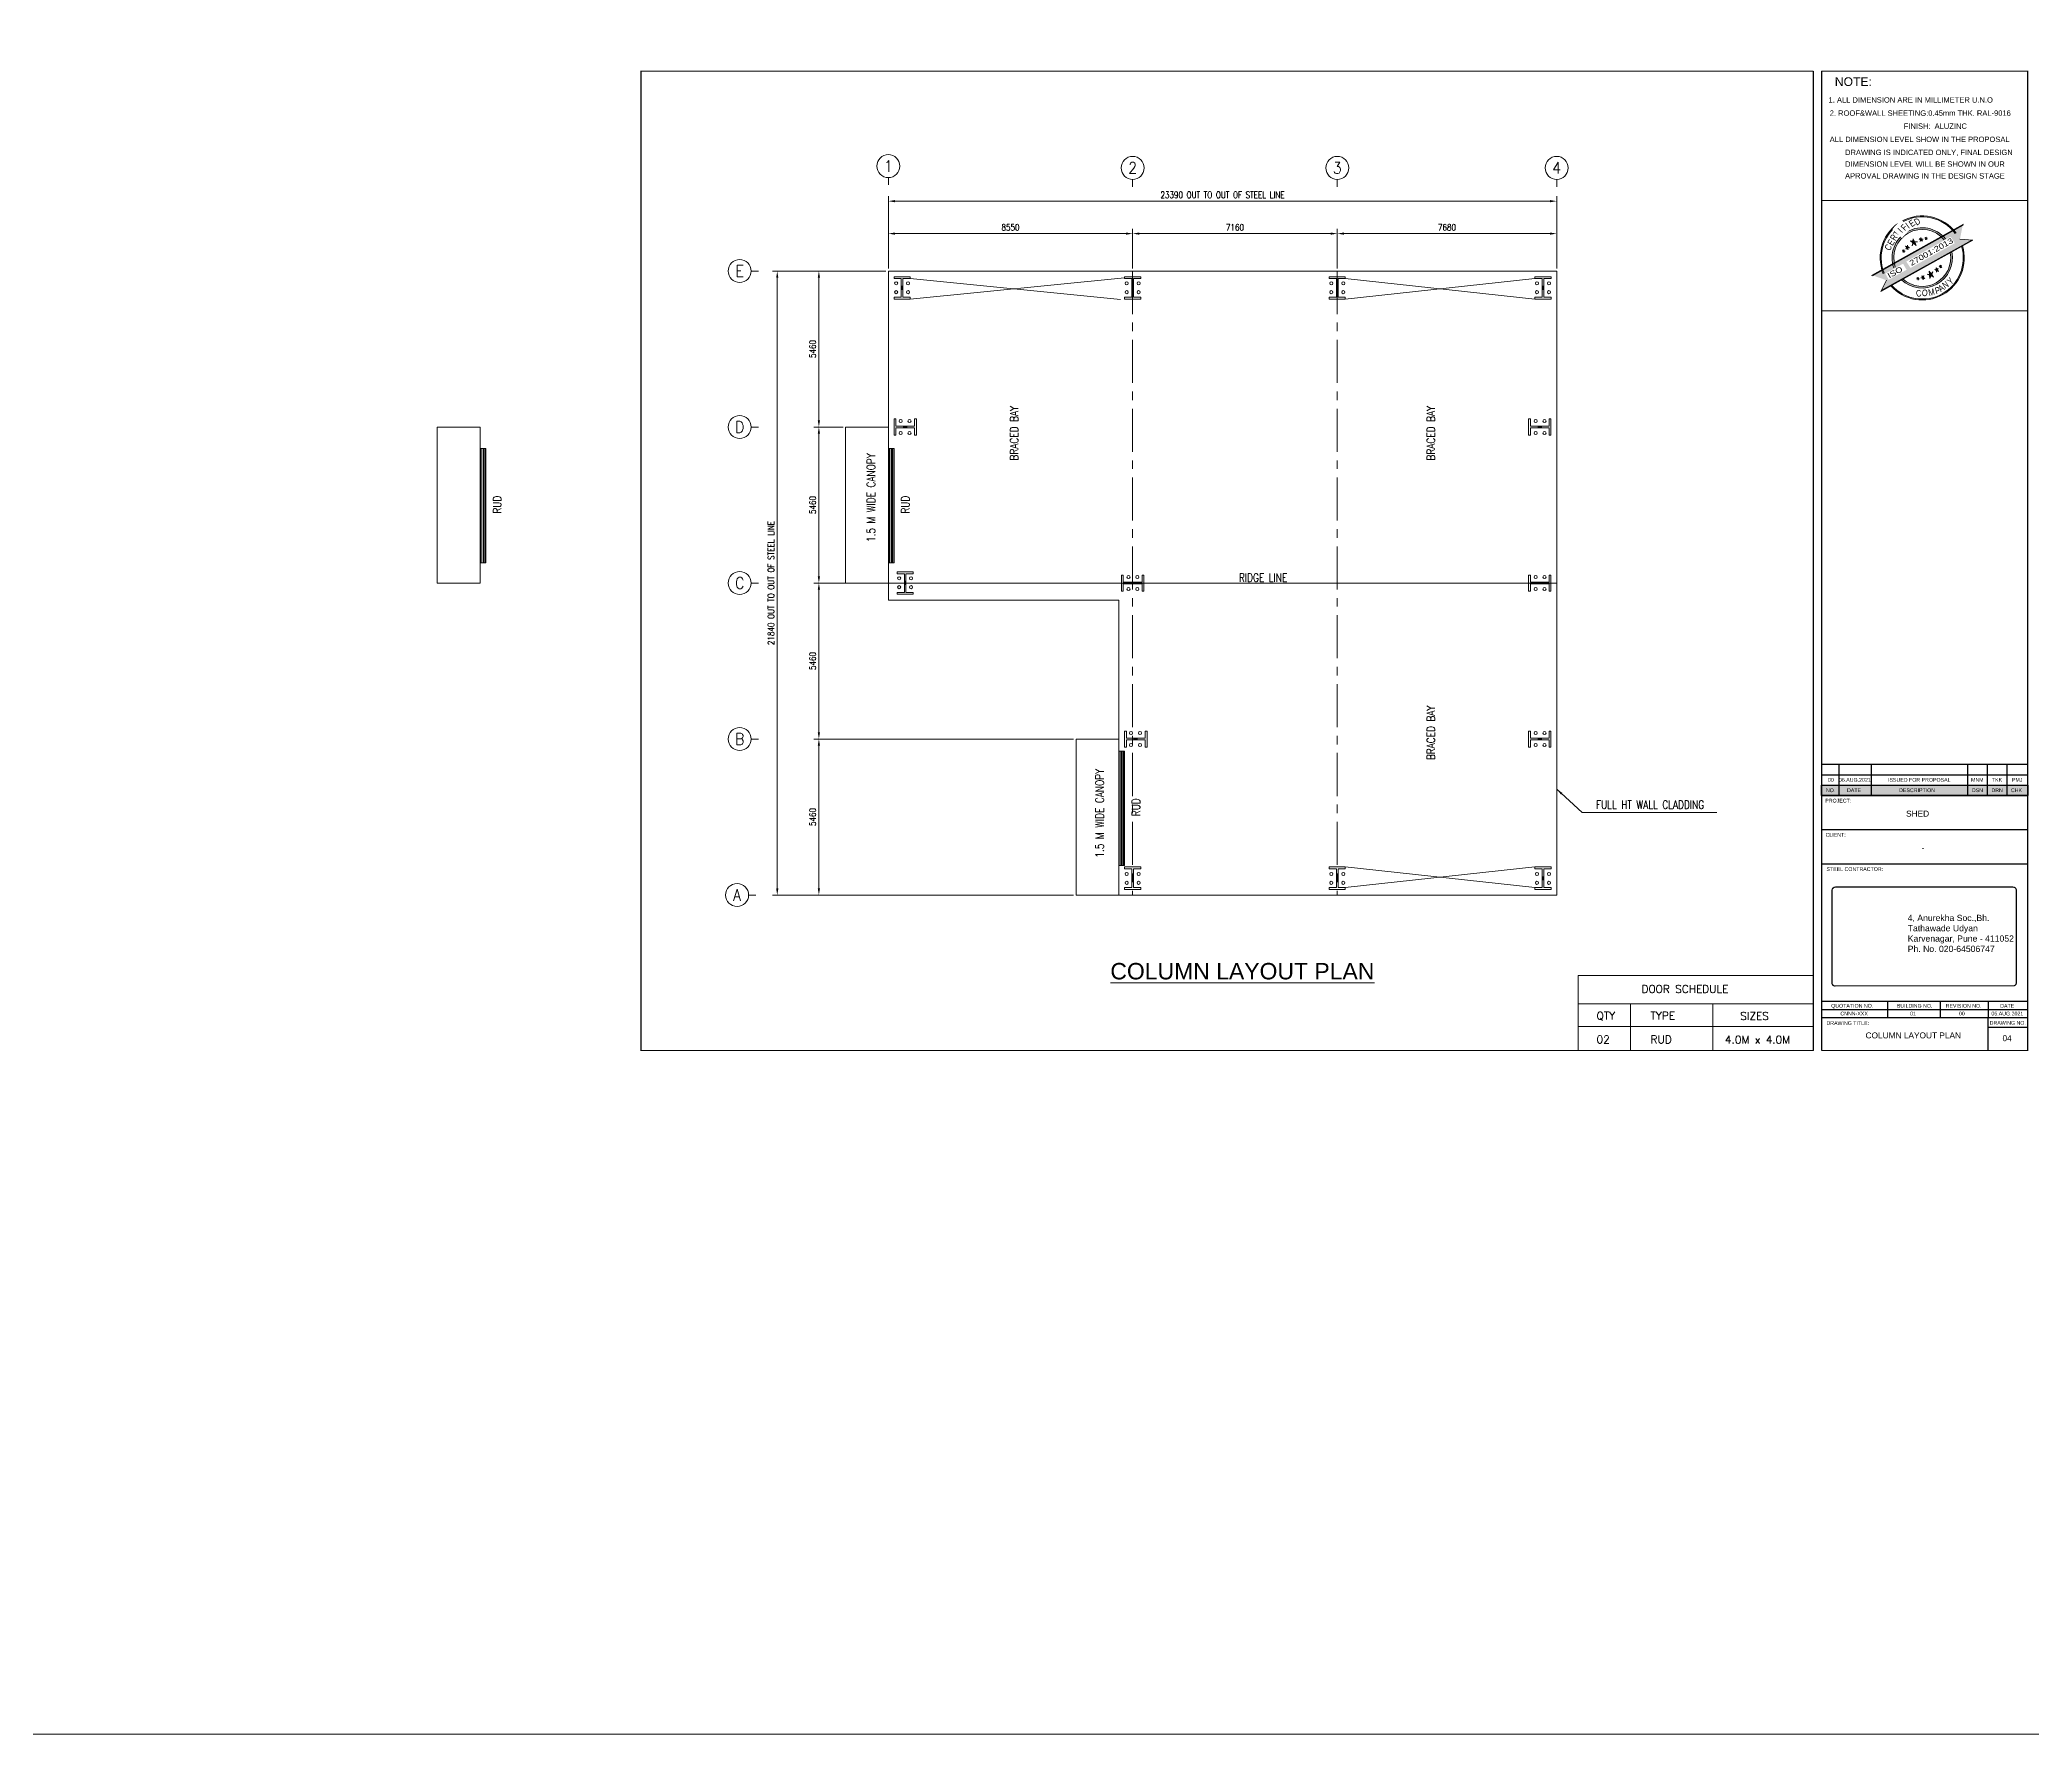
# Model space of a CAD drawing. Header units: millimetres. Extents: x 68421 to 1479662, y -51504 to 144751.
# Drawn here: x 642231 to 711953, y -4942 to 54354 of the extents above; entities that cross this region are included whole.
import ezdxf
from ezdxf.enums import TextEntityAlignment as Align

# ---------------------------------------------------------------- set-up
doc = ezdxf.new("R2010")
doc.units = ezdxf.units.MM
doc.header["$LTSCALE"] = 0.35
doc.header["$MEASUREMENT"] = 0
doc.linetypes.add('CENTER', pattern=[6884.562, 4302.852, -860.57, 860.57, -860.57])
doc.linetypes.add('CONTIN', pattern=[0, 0, 0])
doc.layers.get('0').update_dxf_attribs({"linetype": 'CONTIN'})
doc.layers.get('Defpoints').update_dxf_attribs({"linetype": 'CONTINUOUS'})
doc.layers.add('bORDER', color=1, linetype='CONTINUOUS', lineweight=70)
doc.layers.add('DIMENSIONS', color=7, linetype='CONTINUOUS')
doc.styles.add('ARIAL', font='arial.ttf', dxfattribs={"width": 0.7})
doc.styles.add('S', font='simplex.shx')
doc.styles.add('SIMPLEX', font='simplex.shx', dxfattribs={"width": 0.8})
doc.dimstyles.new('FOR PLAN', dxfattribs={"dimscale": 115, "dimtxt": 2, "dimasz": 2, "dimexe": 1.5, "dimexo": 0.75, "dimgap": 0.9, "dimtad": 1, "dimdec": 0, "dimzin": 0, "dimdsep": 46, "dimtxsty": 'SIMPLEX', "dimcen": 0.09, "dimclrd": 6, "dimclre": 6, "dimclrt": 7, "dimadec": 0, "dimazin": 0, "dimtfac": 1, "dimtdec": 0, "dimtmove": 0, "dimatfit": 3, "dimfxl": 1, "dimtolj": 1, "dimtzin": 0, "dimlwd": 0, "dimlwe": 0, "dimarcsym": 0})

# ---------------------------------------------------------------- blocks, each defined once
blk = doc.blocks.new('A1-SHEET')
at = {"linetype": 'ByBlock', "lineweight": 0}
h = blk.add_hatch(color=12, dxfattribs=at)
h.dxf.hatch_style = 1
h.paths.add_polyline_path([(-84.7, 467.2), (-87.7, 460.6), (-32.9, 491.2), (-40.1, 492.1), (-38.4, 500.8), (-93.3, 470.2)])
h.paths.add_polyline_path([(-85.4, 471.2), (-83.3, 467.5), (-72.5, 473.5), (-74.6, 477.2)], flags=16)
edge = h.paths.add_edge_path(flags=16)
edge.add_line((-45.9, 493.5), (-72.7, 478.5))
edge.add_line((-72.7, 478.5), (-70.1, 474.6))
edge.add_line((-70.1, 474.6), (-43.3, 489.6))
edge.add_line((-43.3, 489.6), (-44.7, 492.1))
h = blk.add_hatch(color=12, dxfattribs=at)
h.dxf.hatch_style = 1
h.paths.add_polyline_path([(-82, 463.7), (-81.5, 464.1, 0.798439), (-39.1, 487.7), (-38.5, 488.1, -0.803293), (-82, 463.7)])
h.paths.add_polyline_path([(-87.4, 473.4, -0.800437), (-43.9, 497.7), (-44.5, 497.4, 0.795518), (-86.8, 473.8)])
h = blk.add_hatch(color=12, dxfattribs=at)
h.dxf.hatch_style = 1
h.paths.add_polyline_path([(-75.5, 467.4), (-74.6, 467.9, 0.719071), (-46, 483.9), (-45.1, 484.4, -0.733025)])
h.paths.add_polyline_path([(-80.9, 477.1, -0.729212), (-50.5, 494.1), (-51.4, 493.6, 0.715067), (-80, 477.6)])
h = blk.add_hatch(color=12, dxfattribs=at)
h.dxf.hatch_style = 1
h.paths.add_polyline_path([(-74.9, 485.5), (-74.4, 485.2), (-74.4, 485.2), (-74.4, 485.2), (-74.1, 485.8), (-74, 485.1), (-73.4, 484.8), (-74, 484.9), (-73.9, 484.1), (-74.4, 484.8), (-74.8, 484.3), (-74.5, 484.9)])
h = blk.add_hatch(color=12, dxfattribs=at)
h.dxf.hatch_style = 1
h.paths.add_polyline_path([(-61.5, 492.9), (-60.9, 492.8), (-60.9, 492.8), (-60.9, 492.8), (-60.8, 493.4), (-60.5, 492.7), (-59.8, 492.6), (-60.5, 492.5), (-60.2, 491.8), (-60.8, 492.3), (-61, 491.7), (-60.9, 492.4)])
h = blk.add_hatch(color=12, dxfattribs=at)
h.dxf.hatch_style = 1
h.paths.add_polyline_path([(-60.1, 470.9), (-58.5, 470.7), (-58.7, 472.7), (-57.5, 471), (-56.5, 472.3), (-57.2, 470.6), (-56.2, 469.1), (-57.6, 469.8), (-57.6, 469.8), (-57.6, 469.8), (-58.3, 468.3), (-58.5, 470.2)])
h = blk.add_hatch(color=12, dxfattribs=at)
h.dxf.hatch_style = 1
h.paths.add_polyline_path([(-55.4, 473.6), (-54.5, 473.4), (-54.6, 474.6), (-53.9, 473.6), (-53.3, 474.3), (-53.8, 473.4), (-53.1, 472.5), (-54, 472.9), (-54, 472.9), (-54, 472.9), (-54.3, 472.1), (-54.4, 473.1)])
h = blk.add_hatch(color=12, dxfattribs=at)
h.dxf.hatch_style = 1
h.paths.add_polyline_path([(-52.8, 475.7), (-52.1, 475.6), (-52.2, 476.3), (-51.8, 475.7), (-51.4, 476.2), (-51.7, 475.5), (-51.2, 474.9), (-51.8, 475.2), (-51.8, 475.2), (-51.8, 475.2), (-52.1, 474.6), (-52.1, 475.4)])
h = blk.add_hatch(color=12, dxfattribs=at)
h.dxf.hatch_style = 1
h.paths.add_polyline_path([(-66.4, 468), (-65.8, 468.1), (-66.1, 468.8), (-65.5, 468.4), (-65.2, 468.9), (-65.3, 468.2), (-64.8, 467.8), (-65.4, 467.9), (-65.4, 467.9), (-65.4, 467.9), (-65.5, 467.3), (-65.7, 467.9)])
h = blk.add_hatch(color=12, dxfattribs=at)
h.dxf.hatch_style = 1
h.paths.add_polyline_path([(-63.8, 468.7), (-62.9, 468.8), (-63.3, 469.8), (-62.4, 469.1), (-62, 470), (-62.2, 468.9), (-61.4, 468.3), (-62.3, 468.4), (-62.3, 468.4), (-62.3, 468.4), (-62.4, 467.5), (-62.8, 468.5)])
blk.add_hatch(color=254).paths.add_polyline_path([(-124, 161), (1, 161), (1, 154.7), (-124, 154.7)])
at = {"color": 12, "linetype": 'Continuous', "lineweight": 5}
for p, q in [((-93.7, 470), (-38, 501.1)), ((-93.1, 469.9), (-38.2, 500.5)), ((-88.1, 460.4), (-32.4, 491.5)), ((-87.8, 460.9), (-33, 491.5)), ((-40.1, 492.1), (-32.4, 491.5)), ((-84.7, 467.2), (-88.1, 460.4))]:
    blk.add_line(p, q, dxfattribs=at)
at = {"color": 12, "linetype": 'ByBlock', "lineweight": 0}
for p, q in [((-74.9, 485.5), (-74.4, 485.2)), ((-74.5, 484.9), (-74.9, 485.5)), ((-74.5, 484.9), (-74.8, 484.3)), ((-74.4, 484.8), (-74.8, 484.3)), ((-74.1, 485.8), (-74.4, 485.2)), ((-74.4, 485.2), (-74.4, 485.2)), ((-73.9, 484.1), (-74.4, 484.8)), ((-74.1, 485.8), (-74, 485.1)), ((-74, 485.1), (-73.4, 484.8)), ((-74, 484.9), (-73.9, 484.1)), ((-74, 484.9), (-73.4, 484.8)), ((-63.5, 492.1), (-63.9, 493.1)), ((-63.8, 491.5), (-62.9, 490.8)), ((-63.5, 492.1), (-62.4, 492)), ((-63.4, 491.8), (-62.4, 492)), ((-62.9, 490.8), (-63.4, 491.8)), ((-61.5, 492.9), (-60.9, 492.8)), ((-61.5, 492.9), (-60.9, 492.4)), ((-60.9, 492.4), (-61, 491.7)), ((-60.8, 492.3), (-61, 491.7)), ((-60.8, 493.4), (-60.9, 492.8)), ((-60.9, 492.8), (-60.9, 492.8)), ((-60.5, 492.7), (-60.8, 493.4)), ((-60.8, 492.3), (-60.2, 491.8)), ((-60.5, 492.7), (-59.8, 492.6)), ((-60.5, 492.5), (-59.8, 492.6)), ((-60.2, 491.8), (-60.5, 492.5)), ((-58.7, 472.7), (-57.5, 471)), ((-58.5, 470.7), (-58.7, 472.7)), ((-57.5, 471), (-56.5, 472.3)), ((-57.2, 470.6), (-56.5, 472.3)), ((-54.4, 473.1), (-55.4, 473.6)), ((-54.5, 473.4), (-55.4, 473.6)), ((-54.6, 474.6), (-53.9, 473.6)), ((-54.5, 473.4), (-54.6, 474.6)), ((-54.3, 472.1), (-54.4, 473.1)), ((-54.3, 472.1), (-54, 472.9)), ((-53.1, 472.5), (-54, 472.9)), ((-54, 472.9), (-54, 472.9)), ((-53.9, 473.6), (-53.3, 474.3)), ((-53.8, 473.4), (-53.3, 474.3)), ((-53.8, 473.4), (-53.1, 472.5)), ((-52.1, 475.4), (-52.8, 475.7)), ((-52.1, 475.6), (-52.8, 475.7)), ((-52.2, 476.3), (-51.8, 475.7)), ((-52.1, 475.6), (-52.2, 476.3)), ((-52.1, 474.6), (-52.1, 475.4)), ((-52.1, 474.6), (-51.8, 475.2)), ((-51.8, 475.7), (-51.4, 476.2)), ((-51.2, 474.9), (-51.8, 475.2)), ((-51.8, 475.2), (-51.8, 475.2)), ((-51.7, 475.5), (-51.4, 476.2)), ((-51.7, 475.5), (-51.2, 474.9)), ((-65.8, 468.1), (-66.4, 468)), ((-65.7, 467.9), (-66.4, 468)), ((-66.1, 468.8), (-65.8, 468.1)), ((-65.5, 468.4), (-66.1, 468.8)), ((-65.7, 467.9), (-65.5, 467.3)), ((-65.5, 468.4), (-65.2, 468.9)), ((-65.5, 467.3), (-65.4, 467.9)), ((-64.8, 467.8), (-65.4, 467.9)), ((-65.4, 467.9), (-65.4, 467.9)), ((-65.3, 468.2), (-65.2, 468.9)), ((-64.8, 467.8), (-65.3, 468.2)), ((-62.9, 468.8), (-63.8, 468.7)), ((-62.8, 468.5), (-63.8, 468.7)), ((-63.3, 469.8), (-62.9, 468.8)), ((-62.4, 469.1), (-63.3, 469.8)), ((-62.8, 468.5), (-62.4, 467.5)), ((-62.4, 469.1), (-62, 470)), ((-62.4, 467.5), (-62.3, 468.4)), ((-61.4, 468.3), (-62.3, 468.4)), ((-62.3, 468.4), (-62.3, 468.4)), ((-62.2, 468.9), (-62, 470)), ((-61.4, 468.3), (-62.2, 468.9)), ((-58.5, 470.2), (-60.1, 470.9)), ((-58.5, 470.7), (-60.1, 470.9)), ((-58.3, 468.3), (-58.5, 470.2)), ((-58.3, 468.3), (-57.6, 469.8)), ((-56.2, 469.1), (-57.6, 469.8)), ((-57.6, 469.8), (-57.6, 469.8)), ((-57.2, 470.6), (-56.2, 469.1))]:
    blk.add_line(p, q, dxfattribs=at)
at = {"color": 7}
for p, q in [((-124, 173.6), (1, 173.6)), ((-113.6, 173.6), (-113.6, 154.7)), ((-94, 173.6), (-94, 154.7)), ((-35.6, 173.6), (-35.6, 154.7)), ((-23.6, 173.6), (-23.6, 154.7)), ((-11.7, 173.6), (-11.7, 154.7)), ((-124, 167.3), (1, 167.3)), ((-124, 154.7), (1, 154.7)), ((-124, 134.1), (1, 134.1)), ((-124, 113.2), (1, 113.2)), ((-124, 30), (1, 30)), ((-124, 30), (0.9, 30)), ((1, 24.6), (-124, 24.6)), ((-84, 30), (-84, 20)), ((-52.1, 30), (-52.1, 20)), ((-23.1, 30), (-23.1, 20)), ((0.9, 30), (0.9, 0.3)), ((-124, 20), (0.9, 20)), ((-23.1, 0), (-23.1, 20)), ((-23.1, 14.2), (0.9, 14.2))]:
    blk.add_line(p, q, dxfattribs=at)
at = {"linetype": 'CENTER', "lineweight": 0}
blk.add_lwpolyline([(-124, 594), (1, 594), (1, 515.5), (-124, 515.5)], close=True, dxfattribs=at)
at = {"color": 12, "linetype": 'ByBlock', "lineweight": 0}
for radius, start, end in [(25.5, 36.2186, 202.144), (24.9, 36.4079, 201.9546), (18.3, 39.0285, 199.334), (17.3, 39.6033, 198.7593), (25.5, 221.632, 16.7306), (24.9, 221.9708, 16.3918), (18.3, 226.6966, 11.666), (17.3, 227.7436, 10.6189)]:
    blk.add_arc((-63, 480.7), radius, start, end, dxfattribs=at)
at = {"layer": 'bORDER', "color": 5, "const_width": 0.75}
for points in [[(-129, 594), (-840, 594), (-840, 0), (-129, 0)], [(-129, 594), (-129, 0)], [(-124, 0), (1, 0), (1, 594), (-124, 594)], [(-124, 594), (-124, 0)]]:
    blk.add_lwpolyline(points, dxfattribs=at)
blk.add_lwpolyline([(-115.7, 99.1), (-7.9, 99.1, -0.414214), (-5.9, 97.1), (-5.9, 41.1, -0.414214), (-7.9, 39.2), (-115.7, 39.2, -0.48833), (-117.7, 41.1), (-117.7, 97.1, -0.198912), (-117.1, 98.5, -0.198912), (-115.7, 99.1, -0.587047)], format="xyb", dxfattribs=at)
at = {"layer": 'DIMENSIONS', "color": 7, "linetype": 'Continuous'}
blk.add_lwpolyline([(-124, 161), (1, 161), (1, 154.7), (-124, 154.7)], close=True, dxfattribs=at)
at = {"color": 7, "style": 'ARIAL'}
for s, height, p in [('NOTE:', 5.27, (-116, 585)), ('1. ALL DIMENSION ARE IN MILLIMETER U.N.O', 3.276, (-119.8, 574.9)), ('2. ROOF&WALL SHEETING:0.45mm THK. RAL-9016', 3.276, (-119.1, 566.9)), ('FINISH:', 3.28, (-74.2, 559)), ('ALUZINC', 3.28, (-55.5, 559)), ('ALL DIMENSION LEVEL SHOW IN THE PROPOSAL ', 3.276, (-119.1, 551)), ('DRAWING IS INDICATED ONLY, FINAL DESIGN ', 3.276, (-109.8, 543.1)), ('APROVAL DRAWING IN THE DESIGN STAGE', 3.276, (-109.8, 528.8)), ('DIMENSION LEVEL WILL BE SHOWN IN OUR', 3.276, (-109.8, 536))]:
    blk.add_text(s, height=height, dxfattribs=at).set_placement(p)
at = {"color": 12, "linetype": 'Continuous', "lineweight": 5, "style": 'ARIAL', "width": 1.2}
for s, p in [('27001:2013', (-69.6, 475.8)), ('ISO ', (-82.9, 468.2))]:
    blk.add_text(s, height=3.33, rotation=29.1813, dxfattribs=at).set_placement(p)
at = {"style": 'ARIAL'}
for s, height, p in [('NO.', 2.28, (-121.4, 156.7)), ('DATE', 2.28, (-108.6, 156.7)), ('DESCRIPTION', 2.282, (-77, 156.7)), ('DSN', 2.28, (-32.9, 156.7)), ('DRN', 2.28, (-21, 156.7)), ('CHK', 2.28, (-9.2, 156.7)), ('PROJECT:', 2.28, (-121.8, 150.4)), ('CLIENT:', 2.28, (-121.6, 129.7)), ('STEEL CONTRACTOR:', 2.282, (-121.1, 108.9)), ('QUOTATION NO.', 2.282, (-118.2, 26)), ('BUILDING NO.', 2.282, (-78.4, 26)), ('REVISION NO.', 2.282, (-48.8, 26)), ('DATE', 2.28, (-15.7, 26)), ('DRAWING TITLE:', 2.282, (-121.1, 15.5)), ('DRAWING NO.', 2.282, (-22.1, 15.6))]:
    blk.add_text(s, height=height, dxfattribs=at).set_placement(p)
at = {"color": 12, "linetype": 'ByBlock', "lineweight": 0, "char_height": 3.99, "style": 'ARIAL'}
for s, insert, width, attachment_point, rotation in [('T', (-80.8, 495.4), 3.76, 1, 60.0353), ('C', (-86.2, 486.7), 3.76, 1, 60.0353), ('E', (-84.4, 489.8), 3.76, 1, 60.0353), ('R', (-82.8, 492.8), 3.76, 1, 60.0353), ('C', (-66.5, 457), 3.76, 7, 7.2108), ('O', (-63.3, 457.6), 3.76, 7, 356.117), ('M', (-58.8, 457.6), 3.76, 7, 12.7378), ('P', (-54.6, 458.7), 2.822, 7, 15.0261), ('A', (-49.2, 461.6), 3.76, 9, 33.9351), ('N', (-46.5, 463.7), 3.76, 9, 33.9351), ('Y', (-43.5, 466.2), 3.76, 9, 41.5797)]:
    blk.add_mtext(s, dxfattribs=dict(at, insert=insert, width=width, attachment_point=attachment_point, rotation=rotation))
at = {"insert": (-71.8, 82.3), "char_height": 3.753, "width": 71.767, "attachment_point": 1, "style": 'S'}
blk.add_mtext('{\\fArial|b0|i0|c0|p34;4, Anurekha Soc.,Bh. Tathawade Udyan\\PKarvenagar, Pune - 411052 Ph. No. 020-64506747}', dxfattribs=at)
at = {"style": 'ARIAL'}
for tag, height, p in [('00', 2.28, (-118.8, 164.2)), ('16.DEC.14', 2.28, (-102.9, 164.2)), ('ISSUED_FOR_PROPOSAL', 2.28, (-64.8, 164.2)), ('--', 2.28, (-29.6, 164.2)), ('PMJ', 2.28, (-17.6, 164.2)), ('PMJ', 2.28, (-5.4, 164.2)), ('WAREHOUSE', 3.6, (-65.8, 143.7)), ('GHANA_COMMODITY_EXCHANGE', 3.6, (-62.5, 122.9)), ('CNNN-XXX', 2.28, (-104.3, 22.4)), ('01', 2.28, (-68.6, 22.4)), ('01', 2.28, (-39, 22.4)), ('16.DEC.14', 2.28, (-11.4, 22.4)), ('COLUMN_LAYOUT_PLAN', 3.6, (-68.4, 9.2)), ('01', 3.6, (-11.5, 7.5))]:
    blk.add_attdef(tag, text='', height=height, dxfattribs=at).set_placement(p, align=Align.MIDDLE_CENTER)
at = {"color": 12, "linetype": 'ByBlock', "lineweight": 0, "insert": (-78.3, 498.3), "char_height": 3.99, "width": 3.76, "attachment_point": 1, "rotation": 47.3746, "style": 'ARIAL', "bg_fill": 2}
blk.add_mtext('I', dxfattribs=at)
at = {"linetype": 'ByBlock', "lineweight": 0}
h = blk.add_hatch(color=12, dxfattribs=at)
h.dxf.hatch_style = 1
h.paths.add_polyline_path([(-73.1, 487.9), (-72.2, 487.6), (-72.2, 487.6), (-72.2, 487.6), (-71.9, 488.4), (-71.7, 487.4), (-70.8, 486.9), (-71.7, 487.1), (-71.6, 485.9), (-72.3, 486.9), (-72.9, 486.1), (-72.4, 487.1)])
h = blk.add_hatch(color=12, dxfattribs=at)
h.dxf.hatch_style = 1
h.paths.add_polyline_path([(-70.2, 491), (-68.6, 490.8), (-68.6, 490.8), (-68.6, 490.8), (-68.4, 492.3), (-67.7, 490.6), (-65.9, 490.4), (-67.5, 490.2), (-66.7, 488.3), (-68.3, 489.6), (-69, 488), (-68.7, 489.9)])
h = blk.add_hatch(color=12, dxfattribs=at)
h.dxf.hatch_style = 1
h.paths.add_polyline_path([(-64.9, 492.3), (-64, 492.2), (-64, 492.2), (-64, 492.2), (-63.9, 493.1), (-63.5, 492.1), (-62.4, 492), (-63.4, 491.8), (-62.9, 490.8), (-63.8, 491.5), (-64.2, 490.6), (-64.1, 491.7)])
at = {"color": 12, "linetype": 'ByBlock', "lineweight": 0}
for p, q in [((-73.1, 487.9), (-72.2, 487.6)), ((-72.4, 487.1), (-73.1, 487.9)), ((-72.4, 487.1), (-72.9, 486.1)), ((-72.3, 486.9), (-72.9, 486.1)), ((-71.6, 485.9), (-72.3, 486.9)), ((-71.9, 488.4), (-72.2, 487.6)), ((-72.2, 487.6), (-72.2, 487.6)), ((-71.9, 488.4), (-71.7, 487.4)), ((-71.7, 487.4), (-70.8, 486.9)), ((-71.7, 487.1), (-71.6, 485.9)), ((-71.7, 487.1), (-70.8, 486.9)), ((-70.2, 491), (-68.6, 490.8)), ((-70.2, 491), (-68.7, 489.9)), ((-68.7, 489.9), (-69, 488)), ((-68.3, 489.6), (-69, 488)), ((-68.4, 492.3), (-68.6, 490.8)), ((-68.6, 490.8), (-68.6, 490.8)), ((-67.7, 490.6), (-68.4, 492.3)), ((-68.3, 489.6), (-66.7, 488.3)), ((-67.7, 490.6), (-65.9, 490.4)), ((-67.5, 490.2), (-65.9, 490.4)), ((-66.7, 488.3), (-67.5, 490.2)), ((-64.9, 492.3), (-64, 492.2)), ((-64.9, 492.3), (-64.1, 491.7)), ((-64.1, 491.7), (-64.2, 490.6)), ((-63.8, 491.5), (-64.2, 490.6)), ((-63.9, 493.1), (-64, 492.2)), ((-64, 492.2), (-64, 492.2))]:
    blk.add_line(p, q, dxfattribs=at)
at = {"linetype": 'CENTER', "lineweight": 0}
blk.add_lwpolyline([(-124, 515.5), (1, 515.5), (1, 448.7), (-124, 448.7)], close=True, dxfattribs=at)
at = {"color": 12, "linetype": 'ByBlock', "lineweight": 0, "char_height": 3.99, "width": 3.76, "attachment_point": 1, "style": 'ARIAL'}
for s, insert, rotation in [('F', (-76.4, 499.6), 47.3746), ('I', (-73.6, 501.6), 35.486), ('E', (-71.6, 502.5), 35.486), ('D', (-68.5, 503.6), 33.1954)]:
    blk.add_mtext(s, dxfattribs=dict(at, insert=insert, rotation=rotation))
blk = doc.blocks.new('*D12')
at = {"color": 6, "linetype": 'Continuous', "lineweight": 0}
for p, q in [((671925, 46350), (671925, 47746)), ((672155, 47573), (680245, 47573)), ((680475, 46350), (680475, 47746))]:
    blk.add_line(p, q, dxfattribs=at)
at = {"color": 6, "linetype": 'Continuous', "lineweight": 5}
for points in [[(672155, 47612), (672155, 47535), (671925, 47573)], [(680245, 47535), (680245, 47612), (680475, 47573)]]:
    blk.add_solid(points, dxfattribs=at)
at = {"layer": 'Defpoints', "color": 0, "linetype": 'Continuous', "lineweight": 5}
for p in [(680475, 47573), (671925, 46264), (680475, 46264)]:
    blk.add_point(p, dxfattribs=at)
at = {"color": 7, "linetype": 'Continuous', "lineweight": 5, "insert": (676200, 47792), "char_height": 230, "attachment_point": 5, "style": 'SIMPLEX'}
blk.add_mtext('\\A1;8550', dxfattribs=at)
blk = doc.blocks.new('*D13')
at = {"color": 6, "linetype": 'Continuous', "lineweight": 0}
for p, q in [((680475, 46350), (680475, 47746)), ((680705, 47573), (687405, 47573)), ((687635, 46350), (687635, 47746))]:
    blk.add_line(p, q, dxfattribs=at)
at = {"color": 6, "linetype": 'Continuous', "lineweight": 5}
for points in [[(680705, 47612), (680705, 47535), (680475, 47573)], [(687405, 47535), (687405, 47612), (687635, 47573)]]:
    blk.add_solid(points, dxfattribs=at)
at = {"layer": 'Defpoints', "color": 0, "linetype": 'Continuous', "lineweight": 5}
for p in [(687635, 47573), (680475, 46264), (687635, 46264)]:
    blk.add_point(p, dxfattribs=at)
at = {"color": 7, "linetype": 'Continuous', "lineweight": 5, "insert": (684055, 47792), "char_height": 230, "attachment_point": 5, "style": 'SIMPLEX'}
blk.add_mtext('\\A1;7160', dxfattribs=at)
blk = doc.blocks.new('*D14')
at = {"color": 6, "linetype": 'Continuous', "lineweight": 0}
for p, q in [((687635, 46350), (687635, 47746)), ((687865, 47573), (695085, 47573)), ((695315, 46350), (695315, 47746))]:
    blk.add_line(p, q, dxfattribs=at)
at = {"color": 6, "linetype": 'Continuous', "lineweight": 5}
for points in [[(687865, 47612), (687865, 47535), (687635, 47573)], [(695085, 47535), (695085, 47612), (695315, 47573)]]:
    blk.add_solid(points, dxfattribs=at)
at = {"layer": 'Defpoints', "color": 0, "linetype": 'Continuous', "lineweight": 5}
for p in [(695315, 47573), (687635, 46264), (695315, 46264)]:
    blk.add_point(p, dxfattribs=at)
at = {"color": 7, "linetype": 'Continuous', "lineweight": 5, "insert": (691475, 47792), "char_height": 230, "attachment_point": 5, "style": 'SIMPLEX'}
blk.add_mtext('\\A1;7680', dxfattribs=at)
blk = doc.blocks.new('*D15')
at = {"color": 6, "linetype": 'Continuous', "lineweight": 0}
for p, q in [((671925, 46350), (671925, 48881)), ((695315, 46350), (695315, 48881)), ((695085, 48708), (672155, 48708))]:
    blk.add_line(p, q, dxfattribs=at)
at = {"color": 6, "linetype": 'Continuous', "lineweight": 5}
for points in [[(672155, 48746), (672155, 48670), (671925, 48708)], [(695085, 48670), (695085, 48746), (695315, 48708)]]:
    blk.add_solid(points, dxfattribs=at)
at = {"layer": 'Defpoints', "color": 0, "linetype": 'Continuous', "lineweight": 5}
for p in [(671925, 48708), (671925, 46264), (695315, 46264)]:
    blk.add_point(p, dxfattribs=at)
at = {"color": 7, "linetype": 'Continuous', "lineweight": 5, "insert": (683620, 48927), "char_height": 230, "attachment_point": 5, "style": 'SIMPLEX'}
blk.add_mtext('\\A1;23390 OUT TO OUT OF STEEL LINE', dxfattribs=at)
blk = doc.blocks.new('*D16')
at = {"color": 6, "linetype": 'Continuous', "lineweight": 0}
for p, q in [((670339, 29884), (669322, 29884)), ((669494, 24654), (669494, 29654)), ((671839, 24424), (669322, 24424))]:
    blk.add_line(p, q, dxfattribs=at)
at = {"color": 6, "linetype": 'Continuous', "lineweight": 5}
for points in [[(669533, 29654), (669456, 29654), (669494, 29884)], [(669456, 24654), (669533, 24654), (669494, 24424)]]:
    blk.add_solid(points, dxfattribs=at)
at = {"layer": 'Defpoints', "color": 0, "linetype": 'Continuous', "lineweight": 5}
for p in [(669494, 29884), (670425, 29884), (671925, 24424)]:
    blk.add_point(p, dxfattribs=at)
at = {"color": 7, "linetype": 'Continuous', "lineweight": 5, "insert": (669276, 27154), "char_height": 230, "attachment_point": 5, "rotation": 90, "style": 'SIMPLEX'}
blk.add_mtext('\\A1;5460', dxfattribs=at)
blk = doc.blocks.new('*D17')
at = {"color": 6, "linetype": 'Continuous', "lineweight": 0}
for p, q in [((670339, 35344), (669322, 35344)), ((669494, 30114), (669494, 35114)), ((678408, 29884), (669322, 29884))]:
    blk.add_line(p, q, dxfattribs=at)
at = {"color": 6, "linetype": 'Continuous', "lineweight": 5}
for points in [[(669533, 35114), (669456, 35114), (669494, 35344)], [(669456, 30114), (669533, 30114), (669494, 29884)]]:
    blk.add_solid(points, dxfattribs=at)
at = {"layer": 'Defpoints', "color": 0, "linetype": 'Continuous', "lineweight": 5}
for p in [(669494, 35344), (670425, 35344), (678494, 29884)]:
    blk.add_point(p, dxfattribs=at)
at = {"color": 7, "linetype": 'Continuous', "lineweight": 5, "insert": (669276, 32614), "char_height": 230, "attachment_point": 5, "rotation": 90, "style": 'SIMPLEX'}
blk.add_mtext('\\A1;5460', dxfattribs=at)
blk = doc.blocks.new('*D18')
at = {"color": 6, "linetype": 'Continuous', "lineweight": 0}
for p, q in [((670339, 40804), (669322, 40804)), ((669494, 35574), (669494, 40574)), ((671839, 35344), (669322, 35344))]:
    blk.add_line(p, q, dxfattribs=at)
at = {"color": 6, "linetype": 'Continuous', "lineweight": 5}
for points in [[(669533, 40574), (669456, 40574), (669494, 40804)], [(669456, 35574), (669533, 35574), (669494, 35344)]]:
    blk.add_solid(points, dxfattribs=at)
at = {"layer": 'Defpoints', "color": 0, "linetype": 'Continuous', "lineweight": 5}
for p in [(669494, 40804), (670425, 40804), (671925, 35344)]:
    blk.add_point(p, dxfattribs=at)
at = {"color": 7, "linetype": 'Continuous', "lineweight": 5, "insert": (669276, 38074), "char_height": 230, "attachment_point": 5, "rotation": 90, "style": 'SIMPLEX'}
blk.add_mtext('\\A1;5460', dxfattribs=at)
blk = doc.blocks.new('*D19')
at = {"color": 6, "linetype": 'Continuous', "lineweight": 0}
for p, q in [((671839, 46264), (669322, 46264)), ((669494, 41034), (669494, 46034)), ((670339, 40804), (669322, 40804))]:
    blk.add_line(p, q, dxfattribs=at)
at = {"color": 6, "linetype": 'Continuous', "lineweight": 5}
for points in [[(669533, 46034), (669456, 46034), (669494, 46264)], [(669456, 41034), (669533, 41034), (669494, 40804)]]:
    blk.add_solid(points, dxfattribs=at)
at = {"layer": 'Defpoints', "color": 0, "linetype": 'Continuous', "lineweight": 5}
for p in [(669494, 46264), (671925, 46264), (670425, 40804)]:
    blk.add_point(p, dxfattribs=at)
at = {"color": 7, "linetype": 'Continuous', "lineweight": 5, "insert": (669276, 43534), "char_height": 230, "attachment_point": 5, "rotation": 90, "style": 'SIMPLEX'}
blk.add_mtext('\\A1;5460', dxfattribs=at)
blk = doc.blocks.new('*D20')
at = {"color": 6, "linetype": 'Continuous', "lineweight": 0}
for p, q in [((671839, 46264), (667865, 46264)), ((668037, 24654), (668037, 46034)), ((678408, 24424), (667865, 24424))]:
    blk.add_line(p, q, dxfattribs=at)
at = {"color": 6, "linetype": 'Continuous', "lineweight": 5}
for points in [[(668075, 46034), (667999, 46034), (668037, 46264)], [(667999, 24654), (668075, 24654), (668037, 24424)]]:
    blk.add_solid(points, dxfattribs=at)
at = {"layer": 'Defpoints', "color": 0, "linetype": 'Continuous', "lineweight": 5}
for p in [(668037, 46264), (671925, 46264), (678494, 24424)]:
    blk.add_point(p, dxfattribs=at)
at = {"color": 7, "linetype": 'Continuous', "lineweight": 5, "insert": (667819, 35344), "char_height": 230, "attachment_point": 5, "rotation": 90, "style": 'SIMPLEX'}
blk.add_mtext('\\A1;21840 \\Fsimplex.shx|c1;OUT TO OUT OF STEEL LINE', dxfattribs=at)
blk = doc.blocks.new('COL-1')
at = {"lineweight": 0}
for p, q in [((-525, -375), (-525, 375)), ((-525, 375), (-436, 375)), ((-436, 375), (-436, 36)), ((-436, 36), (436, 36)), ((436, 36), (436, 375)), ((436, 375), (525, 375)), ((525, 375), (525, -375)), ((-436, -375), (-525, -375)), ((436, -36), (-436, -36)), ((-436, -36), (-436, -375)), ((436, -375), (436, -36)), ((525, -375), (436, -375))]:
    blk.add_line(p, q, dxfattribs=at)
at = {"color": 0, "lineweight": 0, "ltscale": 0.1}
for p, q in [((-82, 0), (102, 0)), ((0, -36), (0, 36))]:
    blk.add_line(p, q, dxfattribs=at)
at = {"color": 1, "lineweight": 0}
for centre in [(-194, 279), (221, 279), (-194, -279), (221, -279)]:
    blk.add_circle(centre, 72.1, dxfattribs=at)

msp = doc.modelspace()

# ---------------------------------------------------------------- linework, layer by layer
at = {"color": 4, "linetype": 'Continuous', "lineweight": 5}
for p, q in [((657681, 40046.75962), (657681, 36046.75962)), ((657740, 40046.75962), (657740, 36046.75962)), ((657758, 40046.75962), (657758, 36046.75962)), ((657801, 40046.75962), (657801, 36046.75962))]:
    msp.add_line(p, q, dxfattribs=at)
at = {"color": 4, "lineweight": 0}
msp.add_lwpolyline([(657641, 35342), (656141, 35342), (656141, 40803), (657641, 40803)], close=True, dxfattribs=at)
at = {"color": 4, "linetype": 'Continuous', "lineweight": 5}
msp.add_lwpolyline([(657641, 40046.75962), (657641, 36046.75962), (657841, 36046.75962), (657841, 40046.75962)], close=True, dxfattribs=at)

# ---------------------------------------------------------------- block references
at = {"lineweight": 0}
ref = msp.add_blockref('A1-SHEET', (711741.44599, 18983.79603), dxfattribs=dict(at, xscale=57.70267140475625, yscale=57.70267140475625, zscale=57.70267140475625))
ref.add_attrib('00', ' 00', dxfattribs={"height": 131.681996, "style": 'ARIAL'}).set_placement((704885.94587, 28457.72403), align=Align.MIDDLE_CENTER)
ref.add_attrib('16.DEC.14', '06.AUG.2021', dxfattribs={"height": 131.6819956, "style": 'ARIAL'}).set_placement((705749.03279, 28457.72403), align=Align.MIDDLE_CENTER)
ref.add_attrib('ISSUED_FOR_PROPOSAL', 'ISSUED FOR PROPOSAL', dxfattribs={"height": 131.6819956, "style": 'ARIAL'}).set_placement((708002.98549, 28457.72403), align=Align.MIDDLE_CENTER)
ref.add_attrib('RSG', 'MNM', dxfattribs={"height": 131.681996, "style": 'ARIAL'}).set_placement((710033.72044, 28457.72403), align=Align.MIDDLE_CENTER)
ref.add_attrib('KSP', 'TKK', dxfattribs={"height": 131.681996, "style": 'ARIAL'}).set_placement((710723.50786, 28457.72403), align=Align.MIDDLE_CENTER)
ref.add_attrib('TVS', 'PMJ', dxfattribs={"height": 131.681996, "style": 'ARIAL'}).set_placement((711431.51685, 28457.72403), align=Align.MIDDLE_CENTER)
ref.add_attrib('WAREHOUSE', 'SHED', dxfattribs={"height": 207.91894, "style": 'ARIAL'}).set_placement((707944.98184, 27273.70289), align=Align.MIDDLE_CENTER)
ref.add_attrib('GHANA_COMMODITY_EXCHANGE', '-', dxfattribs={"height": 207.91894, "style": 'ARIAL'}).set_placement((708134.70583, 26077.60874), align=Align.MIDDLE_CENTER)
ref.add_attrib('Q-074-OI-GH', 'CNNN-XXX', dxfattribs={"height": 131.681996, "style": 'ARIAL'}).set_placement((705722.07333, 20276.24954), align=Align.MIDDLE_CENTER)
ref.add_attrib('01', '01', dxfattribs={"height": 131.681996, "style": 'ARIAL'}).set_placement((707784.34697, 20276.24954), align=Align.MIDDLE_CENTER)
ref.add_attrib('01', '00', dxfattribs={"height": 131.681996, "style": 'ARIAL'}).set_placement((709492.90823, 20276.24954), align=Align.MIDDLE_CENTER)
ref.add_attrib('16.DEC.14', '06.AUG.2021', dxfattribs={"height": 131.6819956, "style": 'ARIAL'}).set_placement((711085.04799, 20276.24954), align=Align.MIDDLE_CENTER)
ref.add_attrib('01', '04', dxfattribs={"height": 207.91894, "style": 'ARIAL'}).set_placement((711076.91479, 19413.93952), align=Align.MIDDLE_CENTER)
ref.add_attrib('COLUMN_LAYOUT_PLAN', 'COLUMN LAYOUT PLAN', dxfattribs={"height": 207.9189404, "style": 'ARIAL'}).set_placement((707794.27959, 19512.68229), align=Align.MIDDLE_CENTER)

# ---------------------------------------------------------------- next in the draw order: linework, layer by layer
at = {"color": 1, "linetype": 'ByBlock', "lineweight": 0}
for p, q in [((671925, 49274.26941), (671925, 49532.48162)), ((680475, 49213), (680475, 49471.21221)), ((687635, 49213), (687635, 49471.21221)), ((695315, 49213), (695315, 49471.21221)), ((667382.5, 46264), (667124.28779, 46264)), ((667382.5, 40804), (667124.28779, 40804)), ((667382.5, 35344), (667124.28779, 35344)), ((667382.5, 29884), (667124.28779, 29884)), ((667292.20913, 24424), (667033.99692, 24424))]:
    msp.add_line(p, q, dxfattribs=at)
at = {"linetype": 'Continuous', "lineweight": 5}
for p, q in [((671925, 46264), (695315, 46264)), ((671925, 34750.14212), (671925, 46264)), ((680193.75, 46030.52603), (672687.5, 45276.28424)), ((695315, 46264), (695315, 24424)), ((695315, 46264), (695315, 24424)), ((672687.5, 45997.05206), (680050, 45269)), ((687916.25, 45997.05206), (694552.5, 45276.28424)), ((694552.5, 45997.05206), (687916.25, 45276.28424)), ((679993.75, 34750.14212), (671925, 34750.14212)), ((687916.25, 24690.94794), (694552.5, 25411.71576)), ((694552.5, 24690.94794), (687916.25, 25411.71576)), ((695315, 24424), (679993.75, 24424))]:
    msp.add_line(p, q, dxfattribs=at)
at = {"linetype": 'CENTER', "lineweight": 0}
msp.add_line((687635, 46264), (687635, 24424), dxfattribs=at)
at = {"color": 4, "linetype": 'Continuous', "lineweight": 5}
for p, q in [((671965, 40046.75962), (671965, 36046.75962)), ((672024, 40046.75962), (672024, 36046.75962)), ((672042, 40046.75962), (672042, 36046.75962)), ((672085, 40046.75962), (672085, 36046.75962)), ((680033.75, 29457.75962), (680033.75, 25457.75962)), ((680085.75, 29457.75962), (680085.75, 25457.75962)), ((680104.75, 29457.75962), (680104.75, 25457.75962)), ((680153.75, 29457.75962), (680153.75, 25457.75962))]:
    msp.add_line(p, q, dxfattribs=at)
at = {"color": 1, "linetype": 'Continuous', "lineweight": 5}
msp.add_line((671925, 35344), (695315, 35344), dxfattribs=at)
at = {"color": 7, "linetype": 'Continuous', "lineweight": 0}
for p, q in [((704296.71372, 20621.23089), (696062.17133, 20621.23089)), ((697892.11645, 20627.58294), (697892.11645, 18983.79603)), ((700777.88244, 20627.58294), (700777.88244, 18983.79603)), ((696062.17133, 19824.10949), (704296.71372, 19824.10949)), ((696062.17133, 18983.79603), (704296.71372, 18983.79603))]:
    msp.add_line(p, q, dxfattribs=at)
at = {"color": 4, "lineweight": 0}
msp.add_lwpolyline([(671925, 35342), (670425, 35342), (670425, 40803), (671925, 40803)], close=True, dxfattribs=at)
at = {"color": 4, "linetype": 'Continuous', "lineweight": 5}
for points in [[(671925, 40046.75962), (671925, 36046.75962), (672125, 36046.75962), (672125, 40046.75962)], [(679993.75, 29457.75962), (679993.75, 25457.75962), (680193.75, 25457.75962), (680193.75, 29457.75962)]]:
    msp.add_lwpolyline(points, close=True, dxfattribs=at)
at = {"color": 7, "linetype": 'Continuous', "lineweight": 0}
msp.add_lwpolyline([(696062.17133, 18983.79603), (696062.17133, 21611.54006), (704296.71372, 21611.54006), (704296.71372, 18983.79603)], dxfattribs=at)
at = {"color": 1, "linetype": 'ByBlock', "lineweight": 0}
for centre in [(671925, 49934.48162), (680475, 49873.21221), (687635, 49873.21221), (695315, 49873.21221), (666722.28779, 46264), (666722.28779, 40804), (666722.28779, 35344), (666722.28779, 29884), (666631.99692, 24424)]:
    msp.add_circle(centre, 402, dxfattribs=at)

# ---------------------------------------------------------------- next in the draw order: block references
at = {"lineweight": 0, "yscale": 0.75, "zscale": 0.75}
for p, xscale, rotation in [((672406.25, 45670.14212), -0.75, 269.9999999999999), ((680475, 45670.14212), 0.75, 90.0000000000001), ((687635, 45670.14212), 0.75, 90.0000000000001), ((694833.75, 45670.14212), 0.75, 90.0000000000001), ((672518.85788, 40804), -0.75, 359.9999999999999), ((672511.46995, 35344), -0.75, 269.9999999999999), ((680475, 35343.14212), -0.75, 179.9999999999999), ((680584, 29884), 0.75, 180), ((694721.14212, 29884), -0.7499999999999997, 179.9999999999999), ((680475, 25017.85788), -0.75, 89.99999999999986), ((687635, 25017.85788), -0.75, 89.9999999999999), ((694833.75, 25017.85788), -0.75, 89.9999999999999)]:
    msp.add_blockref('COL-1', p, dxfattribs=dict(at, xscale=xscale, rotation=rotation))
at = {"lineweight": 0, "xscale": 0.7499999999999997, "yscale": 0.75, "zscale": 0.75}
for p in [(694721.14212, 40804), (694721.14212, 35344)]:
    msp.add_blockref('COL-1', p, dxfattribs=at)

# ---------------------------------------------------------------- next in the draw order: texts
at = {"linetype": 'ByBlock', "lineweight": 0, "style": 'S', "width": 0.9}
for s, p in [('1', (671925, 49934.48162)), ('2', (680475, 49873.21221)), ('3', (687635, 49873.21221)), ('4', (695315, 49873.21221)), ('E', (666722.28779, 46264)), ('D', (666722.28779, 40804)), ('C', (666722.28779, 35344)), ('B', (666722.28779, 29884)), ('A', (666631.99692, 24424))]:
    msp.add_text(s, height=402, dxfattribs=at).set_placement(p, align=Align.MIDDLE_CENTER)
at = {"color": 7, "linetype": 'Continuous', "lineweight": 0, "style": 'SIMPLEX'}
for s, p in [('DOOR SCHEDULE', (698279.4107, 21000.7228)), ('QTY', (696713.30016, 20064.09464)), ('TYPE', (698602.12969, 20064.09464)), ('SIZES', (701734.24609, 20057.74259)), ('02', (696713.30016, 19234.67427)), ('RUD', (698602.12969, 19234.67427)), ('4.0M x 4.0M', (701204.16372, 19228.32222))]:
    msp.add_text(s, height=270.307614, dxfattribs=at).set_placement(p)
at = {"color": 7, "linetype": 'ByBlock', "lineweight": 0, "char_height": 287, "attachment_point": 5, "rotation": 90, "style": 'SIMPLEX'}
for s, insert in [('\\A1;BRACED BAY', (676329, 40586.2381)), ('\\A1;1.5 M WIDE CANOPY', (671318.5, 38332.73333)), ('\\A1;1.5 M WIDE CANOPY', (679319.5, 27286.73333))]:
    msp.add_mtext(s, dxfattribs=dict(at, insert=insert))
at = {"color": 7, "linetype": 'ByBlock', "lineweight": 0, "char_height": 287, "attachment_point": 5, "rotation": 90, "style": 'SIMPLEX', "bg_fill": 2}
for s, insert in [('\\A1;BRACED BAY', (690911, 40586.2381)), ('\\A1;RUD', (658236.5, 38085.73333)), ('\\A1;BRACED BAY', (690911, 30101.7619))]:
    msp.add_mtext(s, dxfattribs=dict(at, insert=insert))
at = {"color": 7, "linetype": 'ByBlock', "lineweight": 0, "char_height": 287, "attachment_point": 5, "style": 'SIMPLEX'}
for s, insert in [('{\\A1;RIDGE LINE }', (685040.20116, 35533)), ('\\A1;FULL HT WALL CLADDING', (698580.86667, 27587.5))]:
    msp.add_mtext(s, dxfattribs=dict(at, insert=insert))
at = {"linetype": 'ByBlock', "lineweight": 0, "insert": (679694.24237, 22047.71655), "char_height": 575, "width": 196920.1730211, "attachment_point": 1, "style": 'ARIAL'}
msp.add_mtext('{\\L\\W1;COLUMN LAYOUT PLAN}', dxfattribs=at)

# ---------------------------------------------------------------- next in the draw order: dimensions: what is measured, and where the dimension line sits
at = {"linetype": 'Continuous', "lineweight": 5}
dim = msp.add_linear_dim(base=(671925, 48708), p1=(695315, 46264), p2=(671925, 46264), text='<> OUT TO OUT OF STEEL LINE', dimstyle='FOR PLAN', override={"dimtxsty": 'SIMPLEX'}, dxfattribs=at)
dim.commit()
dim.dimension.update_dxf_attribs({"geometry": '*D15', "text_midpoint": (683620, 48926.5)})
dim = msp.add_linear_dim(base=(680475, 47573.27226), p1=(671925, 46264), p2=(680475, 46264), dimstyle='FOR PLAN', dxfattribs=at)
dim.commit()
dim.dimension.update_dxf_attribs({"geometry": '*D12', "text_midpoint": (676200, 47791.77226)})
for base, p1, p2, picture, middle in [((687635, 47573.27226), (680475, 46264), (687635, 46264), '*D13', (684055, 47791.77226)), ((695315, 47573.27226), (687635, 46264), (695315, 46264), '*D14', (691475, 47791.77226))]:
    dim = msp.add_linear_dim(base=base, p1=p1, p2=p2, dimstyle='FOR PLAN', override={"dimtmove": 1}, dxfattribs=at)
    dim.commit()
    dim.dimension.update_dxf_attribs({"geometry": picture, "text_midpoint": middle})
dim = msp.add_linear_dim(base=(668037, 46264), p1=(678493.75, 24424), p2=(671925, 46264), angle=90, text='<> \\Fsimplex.shx|c1;OUT TO OUT OF STEEL LINE', dimstyle='FOR PLAN', override={"dimtxsty": 'SIMPLEX'}, dxfattribs=at)
dim.commit()
dim.dimension.update_dxf_attribs({"geometry": '*D20', "text_midpoint": (667818.5, 35344)})
for base, p1, p2, picture, middle in [((669494.41587, 46264), (670425, 40804), (671925, 46264), '*D19', (669275.91587, 43534)), ((669494.41587, 40804), (671925, 35344), (670425, 40804), '*D18', (669275.91587, 38074)), ((669494.41587, 35344), (678493.75, 29884), (670425, 35344), '*D17', (669275.91587, 32614))]:
    dim = msp.add_linear_dim(base=base, p1=p1, p2=p2, angle=90, dimstyle='FOR PLAN', override={"dimtmove": 1}, dxfattribs=at)
    dim.commit()
    dim.dimension.update_dxf_attribs({"geometry": picture, "text_midpoint": middle})
dim = msp.add_linear_dim(base=(669494.41587, 29884), p1=(671925, 24424), p2=(670425, 29884), angle=90, dimstyle='FOR PLAN', dxfattribs=at)
dim.commit()
dim.dimension.update_dxf_attribs({"geometry": '*D16', "text_midpoint": (669275.91587, 27154)})

# ---------------------------------------------------------------- next in the draw order: leaders
msp.add_leader([(695317.65571, 28128), (696202, 27311), (700913.78141, 27311)], dimstyle='FOR PLAN', override={"dimgap": 0.9, "dimtad": 0}, dxfattribs=at)

# ---------------------------------------------------------------- next in the draw order: texts
at = {"color": 7, "linetype": 'ByBlock', "lineweight": 0, "char_height": 287, "attachment_point": 5, "rotation": 90, "style": 'SIMPLEX', "bg_fill": 2}
for insert in [(672520.5, 38085.73333), (680589.25, 27496.73333)]:
    msp.add_mtext('\\A1;RUD', dxfattribs=dict(at, insert=insert))

# ---------------------------------------------------------------- next in the draw order: linework, layer by layer
at = {"linetype": 'CENTER', "lineweight": 0}
msp.add_line((680475, 46264), (680475, 24424), dxfattribs=at)
at = {"linetype": 'Continuous', "lineweight": 5}
msp.add_line((679993.75, 24424), (679993.75, 34750.14212), dxfattribs=at)
msp.add_lwpolyline([(554137, 102496), (923742, 102496), (923742, -4942), (554137, -4942)], close=True, dxfattribs=at)
at = {"color": 4, "lineweight": 0}
msp.add_lwpolyline([(679993.75, 24424), (678493.75, 24424), (678493.75, 29885), (679993.75, 29885)], close=True, dxfattribs=at)

doc.saveas('drawing.dxf')
